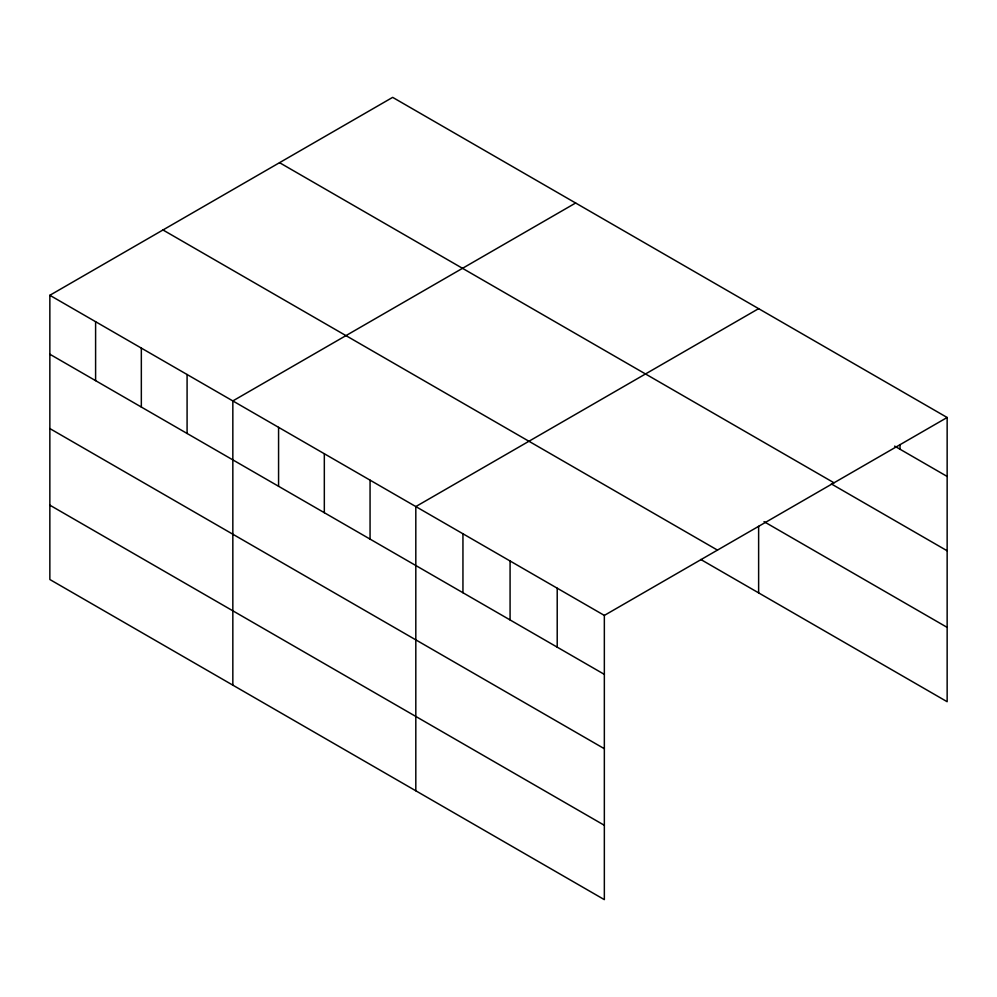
<?xml version="1.0" encoding="UTF-8"?>
<svg xmlns="http://www.w3.org/2000/svg" width="997" height="997" viewBox="0 0 997 997"><rect width="100%" height="100%" fill="white"/><g stroke="black" fill="none" stroke-linecap="round" stroke-linejoin="round"><path stroke-width="1.5" d="M49.85 295.286L604.344 615.411L604.344 899.63L49.85 579.506L49.85 295.286L392.656 97.37L947.15 417.494L947.15 701.714L700.766 559.467M575.643 203.002L232.837 400.931L232.837 685.151M758.63 308.646L415.811 506.576L415.811 790.795M604.344 615.411L947.15 417.494M894.633 446.12L947.15 476.441M279.534 162.673L834.028 482.81M831.336 483.919L947.15 550.78M764.014 521.643L947.15 627.375M162.972 229.971L717.466 550.107M49.85 354.234L604.344 674.371M49.85 428.573L604.344 748.71M49.85 505.167L604.344 825.292M900.017 444.587L900.017 449.236M758.63 526.279L758.63 592.866M557.211 588.205L557.211 647.153M510.078 560.987L510.078 619.947M462.944 533.781L462.944 592.729M370.061 480.155L370.061 539.115M324.324 453.747L324.324 512.695M278.574 427.339L278.574 486.287M187.087 374.511L187.087 433.471M141.337 348.103L141.337 407.063M95.6 321.695L95.6 380.642"/></g></svg>
